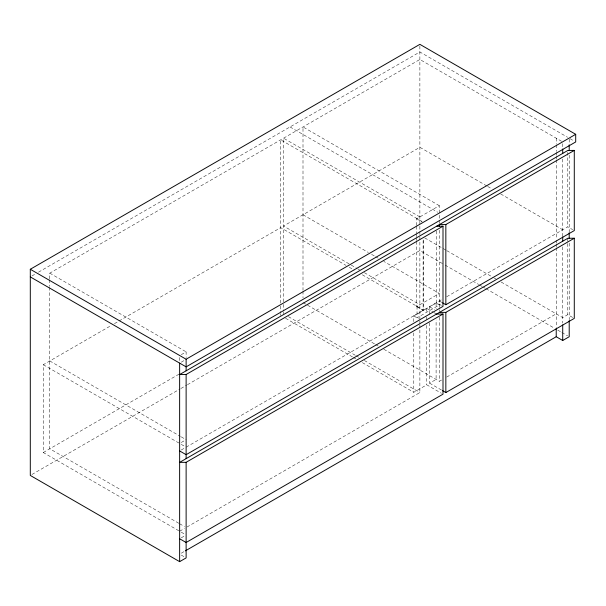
<?xml version="1.0" encoding="UTF-8"?>
<svg xmlns="http://www.w3.org/2000/svg" width="606" height="606" viewBox="0 0 606 606"><rect width="100%" height="100%" fill="white"/><g stroke="black" fill="none" stroke-linecap="round" stroke-linejoin="round"><path stroke-width="0.45" stroke-dasharray="3.03 2.27" d="M31.936 275.95L35.216 274.056M38.496 272.17L419.875 51.98L567.572 137.259M49.775 278.813L49.775 273.147L419.875 59.479L562.716 141.948M178.823 530.78L43.284 452.53L43.284 364.714L111.186 325.513M114.466 323.619L280.684 227.651L346.003 265.367M181.262 354.684L186.125 351.866L186.125 357.532M416.625 225.402L416.625 218.796L439.35 205.676L439.35 223.614M181.262 362.176L184.504 360.305M43.284 452.53L179.149 374.091M31.936 474.49L180.073 388.969M180.891 388.491L186.618 385.189M187.436 384.712L419.875 250.52L444.349 264.655M181.262 442.494L184.504 440.623M416.625 241.453L416.625 306.613L439.35 293.486L383.833 261.436M181.262 449.993L184.504 448.122M186.125 447.183L441.804 299.569M446.705 296.743L567.792 226.833L572.655 229.644M413.784 321.612L413.784 315.953L426.775 308.454L433.267 312.204M429.609 314.362L429.609 306.818L436.1 303.068L439.35 304.947L417.034 317.832L417.034 306.371M362.343 362.615L413.784 392.317L426.775 384.818L441.38 393.256M429.609 322.846L429.609 383.181L436.1 379.432L436.1 320.036M179.634 531.25L184.504 528.44M186.943 527.031L419.875 392.552L419.875 328.444M383.84 349.261L439.35 381.303L441.804 379.886M446.705 377.061L556.225 313.832M181.262 537.81L184.504 535.939M572.655 317.461L567.792 314.65L562.716 317.582L500.7 281.775M181.27 553.21L184.55 551.324M570.019 138.668L574.079 141.009M486.823 185.944L419.875 147.296L283.525 226.015L350.473 264.67M487.641 186.421L491.724 188.777M500.7 193.958L562.716 229.765M439.35 205.676L303 126.949L303 290.312M290.016 126.949L437.729 212.236M419.875 216.918L283.525 138.198L283.525 303.447M421.905 221.372L280.684 139.834L280.684 305.083M416.625 218.796L422.306 222.076M424.768 237.938L446.001 250.195M446.811 250.664L493.352 277.533M494.17 278.002L495.806 278.949M445.168 265.125L478.626 284.441M479.444 284.911L481.891 286.327M482.709 286.797L485.156 288.214M485.974 288.683L553.702 327.785M557.785 330.141L561.05 332.027M561.86 332.497L567.572 335.8M303 214.766L368.319 252.482M371.584 254.368L374.849 256.247M375.667 256.724L378.114 258.133M439.35 300.985L441.782 302.394M441.38 305.439L436.509 302.629L436.509 230.977M429.609 306.818L434.479 309.628M434.078 312.673L436.509 314.082M351.291 265.14L357.002 268.435M357.82 268.912L359.456 269.852M364.35 272.685L419.875 304.735M349.268 267.246L354.162 270.079M362.327 274.791L423.526 310.12L423.526 238.476M416.625 306.613L423.117 310.355L423.117 239.65M413.784 315.953L418.655 318.764M303 302.583L374.856 344.072M375.675 344.541L378.129 345.958M429.609 383.181L441.782 390.211M288.418 316.658L355.381 355.321M356.199 355.79L358.646 357.207M364.365 360.502L419.875 392.552M285.585 318.301L352.54 356.957M353.359 357.426L355.813 358.843M49.775 273.147L186.125 351.866M49.775 360.964L180.414 436.388M181.232 436.858L186.125 439.683M43.284 364.714L178.823 442.963M181.262 444.372L184.504 446.243M178.778 523.258L49.775 448.781L49.775 287.312M179.596 523.728L184.497 526.561M181.262 532.189L184.504 534.06M181.262 555.096L184.504 556.967M569.208 139.145L569.208 143.872M569.208 155.219L569.208 231.795M569.208 243.142L569.208 319.718M567.792 152.356L567.792 226.833M567.792 238.287L567.792 314.65M562.716 143.713L562.716 148.114M562.716 159.06L562.716 235.931M562.716 246.877L562.716 323.074M556.225 138.198L556.225 143.864M556.225 144.811L556.225 151.417M556.225 152.364L556.225 155.197M556.225 156.136L556.225 158.969M556.225 159.916L556.225 239.234M556.225 240.181L556.225 243.014M556.225 243.953L556.225 246.786M556.225 247.733L556.225 327.573M439.35 230.227L439.35 311.545M439.35 317.203L439.35 381.303M436.1 303.068L436.1 308.727M426.775 308.454L426.775 313.173M426.775 316.938L426.775 319.771M426.775 325.43L426.775 384.818M419.875 46.041L419.875 319.96M419.875 320.9L419.875 323.733M419.875 324.672L419.875 327.505M416.625 226.349L416.625 232.954M416.625 233.901L416.625 236.734M416.625 237.681L416.625 240.514M413.784 332.921L413.784 392.317M303 291.251L303 297.864M283.525 304.386L283.525 310.999M283.525 311.938L283.525 313.832M280.684 306.03L280.684 312.635M280.684 313.582L280.684 315.468M179.634 357.51L179.634 362.229M49.775 279.76L49.775 286.365"/><path stroke-width="0.91" d="M179.634 538.749L186.125 542.499L443.001 394.188L443.001 314.006L186.125 462.317L186.125 557.906L179.634 561.656L30.3 475.437L30.3 269.261L419.875 44.344L575.7 134.312L575.7 141.948L186.125 366.865L30.3 276.897M30.3 269.261L186.125 359.229L575.7 134.312M442.6 302.864L445.842 304.735L574.283 230.583L574.283 150.402L567.792 150.47L179.634 374.569L186.125 374.5L443.001 226.197L443.001 306.371L186.125 454.682L179.634 450.932M439.35 226.508L439.35 224.621L445.842 224.553L574.283 150.402M439.35 312.438L445.842 312.37L574.283 238.219L574.283 318.4L445.842 392.552L442.6 390.681M185.368 550.854L556.225 336.739L562.716 340.489L569.208 336.739L569.208 320.665M436.509 226.265L443.001 226.197M574.283 238.219L567.792 238.287L179.634 462.386L186.125 462.317M436.509 314.082L443.001 314.006M569.208 144.819L569.208 150.493M569.208 232.742L569.208 238.416M562.716 148.993L562.716 153.401M562.716 236.81L562.716 241.218M562.716 324.907L562.716 340.489M556.225 328.49L556.225 336.739M445.842 224.553L445.842 304.735M445.842 312.37L445.842 392.552M186.125 359.229L186.125 370.819M186.125 374.5L186.125 458.636M179.634 363.115L179.634 561.656"/></g></svg>
